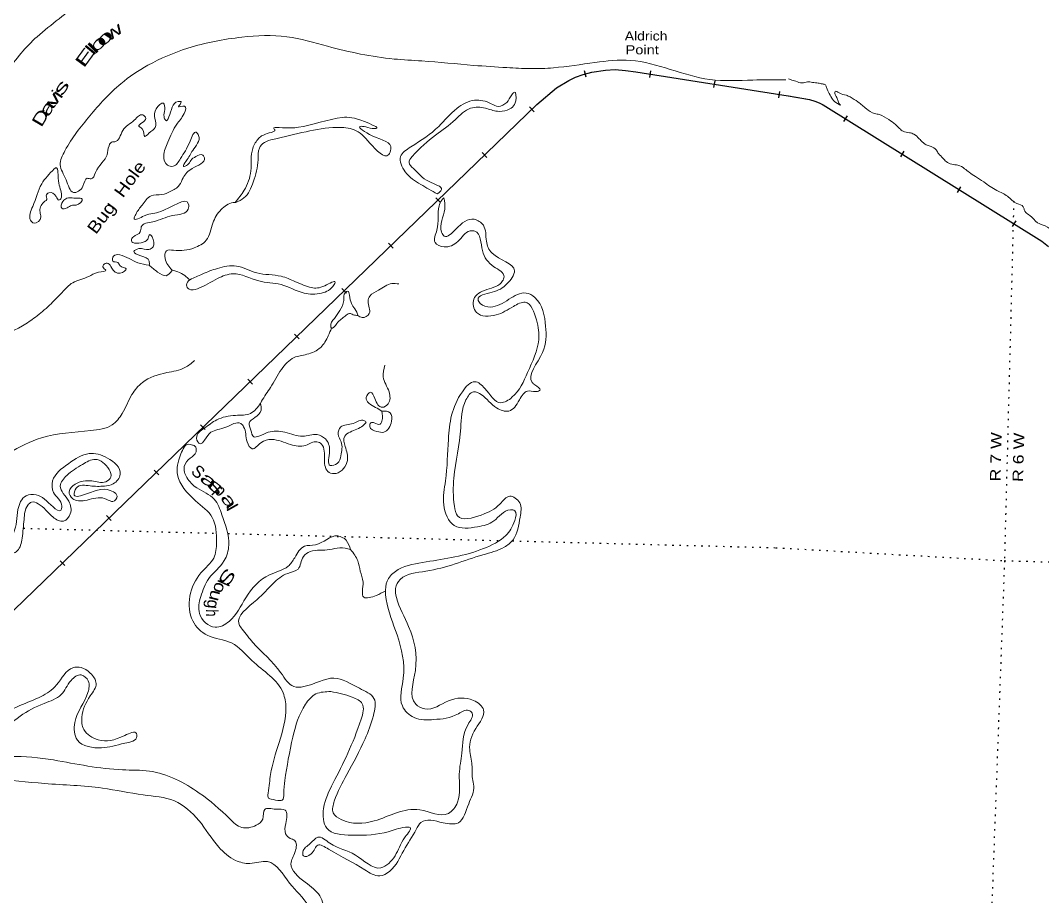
# Model space of a CAD drawing. Header units: feet. Extents: x -762378 to -505285, y -497909 to -353855.
# Drawn here: x -646937 to -630046, y -468039 to -453562 of the extents above; entities that cross this region are included whole.
import ezdxf
from ezdxf.enums import TextEntityAlignment as Align

# ---------------------------------------------------------------- set-up
doc = ezdxf.new("R2010")
doc.units = ezdxf.units.FT
doc.header["$LTSCALE"] = 80
doc.linetypes.add('DOTTED', pattern=[1.5, 0.3, -1.2])
for name, color, linetype, lineweight in [('34', 7, 'Continuous', 25), ('39', 7, 'Continuous', 13), ('6', 7, 'DOTTED', 25)]:
    doc.layers.add(name, color=color, linetype=linetype, lineweight=lineweight)
doc.layers.add('41', color=7, linetype='Continuous')
doc.layers.add('42', color=7, linetype='Continuous')

msp = doc.modelspace()

# ---------------------------------------------------------------- linework, layer by layer
at = {"layer": '34'}
for p, q in [((-637586.95, -454500.03), (-637615.79, -454393.25)), ((-636536.06, -454506.73), (-636518.8, -454397.47)), ((-635476.57, -454671.44), (-635459.32, -454562.19)), ((-634404.49, -454843.44), (-634387.23, -454734.18)), ((-638446.17, -455071.75), (-638523.03, -454992.21)), ((-633330.46, -455234.44), (-633272.05, -455140.52)), ((-639228.74, -455824.43), (-639305.6, -455744.89)), ((-632390.06, -455818.29), (-632331.65, -455724.37)), ((-631454.07, -456404.94), (-631395.65, -456311.02)), ((-639997.91, -456571.43), (-640074.78, -456491.9)), ((-630542.22, -456969.01), (-630483.8, -456875.08)), ((-640780.48, -457324.12), (-640857.35, -457244.58)), ((-641549.65, -458071.12), (-641626.52, -457991.58)), ((-642332.22, -458823.8), (-642409.09, -458744.27)), ((-643101.4, -459570.8), (-643178.26, -459491.27)), ((-643883.96, -460323.49), (-643960.83, -460243.95)), ((-644653.14, -461070.49), (-644730.01, -460990.95)), ((-645435.71, -461823.17), (-645512.57, -461743.64)), ((-646204.88, -462570.18), (-646281.75, -462490.64))]:
    msp.add_line(p, q, dxfattribs=at)
for points in [[(-655517.34, -471490.66), (-638405.65, -454953.03), (-638078.54, -454673.41), (-637876.9, -454551.91), (-637767.33, -454502.07), (-637637.86, -454457.23), (-637492.74, -454418.03), (-637269.45, -454382.51), (-637110.21, -454373.96), (-636940.8, -454387.5), (-636766.61, -454412.39), (-634250.86, -454809.78)], [(-634249.41, -454809.71), (-633897.39, -454868.36), (-633809.98, -454894.21), (-633736.09, -454922.15), (-633669.92, -454959.38), (-630055.88, -457207.2), (-629948.38, -457298.19)]]:
    msp.add_lwpolyline(points, dxfattribs=at)
at = {"layer": '34', "lineweight": 13}
for points in [[(-655516.59, -471491.47), (-638404.91, -454953.84), (-638077.89, -454674.31), (-637876.39, -454552.88), (-637766.92, -454503.09), (-637637.54, -454458.28), (-637492.51, -454419.11), (-637269.33, -454383.61), (-637110.22, -454375.06), (-636940.92, -454388.59), (-636766.77, -454413.48), (-634251.03, -454810.87)], [(-634246.65, -454809.53), (-633897.64, -454869.43), (-633810.33, -454895.25), (-633736.56, -454923.15), (-633670.48, -454960.33), (-630056.53, -457208.09), (-629949.14, -457298.99)]]:
    msp.add_lwpolyline(points, dxfattribs=at)
at = {"layer": '39'}
for points in [[(-648530.32, -453388.61), (-648673.21, -453389.85), (-648826.68, -453444.78), (-649004.36, -453458.41), (-649216.34, -453474.43), (-649402.07, -453616.15), (-649523.53, -453845.23), (-649466.41, -453956.34), (-649525.71, -454061.91), (-649624.59, -454153.56), (-649765.17, -454191.04), (-649864.18, -454200.39), (-649898.47, -454244.93), (-649775.89, -454333.05), (-649679.2, -454458.08), (-649617.36, -454639.67), (-649503.78, -454705.29), (-649351.18, -454626.23), (-649266.55, -454537.92), (-649214.21, -454452.08), (-649115.05, -454354.43), (-649026.29, -454306.46), (-648935.77, -454306.74), (-649009.71, -454381.51), (-649092.46, -454429.77), (-649129.8, -454496.24), (-649204.4, -454585.03), (-649232.48, -454625.85), (-649220.98, -454680.59), (-649270.26, -454744.49), (-649230.36, -454836.72), (-649063.57, -455224.02), (-648897.07, -455233.94), (-648859.26, -455328.08), (-648646.84, -455430.51), (-648353.15, -455388.26), (-648089.11, -455292.42), (-647898.73, -455094.72), (-647701.49, -454837.13), (-647530.8, -454630.46), (-647441.67, -454361.7), (-647386.95, -454267.96), (-647354.53, -454305.63), (-647428.81, -454643.34), (-647615.44, -454889.39), (-647816.03, -455132.77), (-647904.9, -455353.37), (-647902.61, -455730.85), (-647880.06, -455892.5), (-647856.33, -455943.81), (-647815.07, -455879.53), (-647690.85, -455463.91), (-647453.05, -454901.12), (-647158.16, -454407.3), (-646662.21, -453830.69), (-645957.63, -453223.86), (-645701.8, -452790.4), (-645701.87, -452280.55), (-645863.5, -452082.17), (-646189.39, -451783.65), (-646468.31, -451555.61), (-646773.59, -451545.12), (-646975.63, -451563.62), (-647027.4, -451637.43), (-646996.26, -451787.45), (-647020.61, -452005.09), (-646983.22, -452235.7), (-646803.05, -452424.92), (-646535.13, -452459.73), (-646378.57, -452467.17), (-646335.99, -452545.48), (-646374.28, -452631.98), (-646409.1, -452560.07), (-646566.02, -452602.79), (-646803.36, -452559.39), (-647048.02, -452415.28), (-647183.93, -452055.54), (-647194.78, -451774), (-647341.27, -451638.57), (-647421.56, -451634.76), (-647555.78, -451580.2), (-647840.4, -451430.18), (-648125.79, -451254.02), (-648312.38, -451200.99), (-648482.87, -451062.41), (-648613.57, -450975.91), (-648718.61, -450984.97)], [(-634287.71, -454543.34), (-634835.08, -454547.43), (-635542.75, -454537.88), (-636853.58, -454222.66), (-637444.62, -454256.79), (-638128.72, -454344.71), (-638511.6, -454358.63), (-638897.07, -454342.31), (-639448.49, -454304.06), (-640304.04, -454231.27), (-640763.22, -454199.41), (-641861.71, -453988.62), (-642534.28, -453832.2), (-643276.92, -453839.05), (-644172.68, -454021.29), (-644829.73, -454303.2), (-645278.6, -454607.04), (-645792.64, -455140.63), (-646201.99, -455715.33), (-646279.38, -455948.51), (-646182.44, -456196), (-646061.52, -456404.49), (-645903.77, -456301.58), (-645833.21, -456170.45), (-645769.35, -456181.51), (-645697.92, -456074.51), (-645505, -455780.58), (-645473.82, -455631.51), (-645414.41, -455566.09), (-645380.19, -455565.71), (-645246.86, -455383.36), (-645055.5, -455207.79), (-644914.76, -455124.15), (-644865.12, -455180.71), (-644981.85, -455309.65), (-644923.53, -455352.56), (-644881.31, -455481.03), (-644814.34, -455426), (-644709.25, -455330.63), (-644714.4, -455183.86), (-644692.59, -455020.29), (-644575.75, -454931.51), (-644552.37, -455032.98), (-644564.16, -455154.87), (-644540.72, -455212.18), (-644427.95, -454996.74), (-644332.9, -454900.9), (-644280.9, -454907.38), (-644324.92, -454987.59), (-644223.99, -454980.34), (-644231.58, -455098.41), (-644354.69, -455277.23), (-644501.44, -455573.36), (-644568.61, -455803.01), (-644505.35, -455954.55), (-644415.69, -455972.87), (-644293.03, -455846.22), (-644134.62, -455558.68), (-644031.09, -455411.04), (-643993.21, -455461.02), (-644089.43, -455709.36), (-644202.59, -455890.66), (-644242.69, -455973.06), (-644177.23, -455950.08), (-644121.36, -455874.45), (-644037.86, -455810.17), (-643922.22, -455789.57), (-643898.02, -455830.87), (-644097.49, -456008.07), (-644249.57, -456161.42), (-644311.64, -456282.92), (-644461.54, -456390.21), (-644600.59, -456437.8), (-644778.64, -456459.44), (-644926.71, -456612.99), (-645032.53, -456766.54), (-645056.1, -456839.68), (-644890.87, -456791.33), (-644619.94, -456719.91), (-644157.5, -456597.36), (-644163.48, -456681.38), (-644421.96, -456787.53), (-644750.6, -456888.33), (-644939.62, -456971.68), (-644957.73, -457057.13), (-645070.09, -457136.1), (-645103.22, -457198.76), (-644878.7, -457215.45), (-644825.69, -457157.75), (-644800.86, -457100.72), (-644758.41, -457138.87)], [(-634242.62, -454525.02), (-634212.46, -454538.53), (-634123.41, -454567.64), (-634020.22, -454593.21), (-633931.64, -454578.18), (-633847.82, -454585.04), (-633754.21, -454598.26), (-633684.59, -454610.66), (-633635.1, -454626.38), (-633616.64, -454671.14), (-633572.08, -454770.94), (-633517.3, -454865.07), (-633435.71, -454936.05), (-633384.64, -454963.86), (-633400, -454945.29), (-633431.83, -454882.02), (-633455.73, -454821.04), (-633479.98, -454770.06), (-633474.73, -454734.14), (-633407.6, -454760.49), (-633288.84, -454798.63), (-633227.77, -454826.79), (-633096.55, -454909.48), (-632958.3, -455020.5), (-632821.01, -455101.39), (-632741.54, -455118.14), (-632588.33, -455201.58), (-632476.96, -455279.59), (-632409.28, -455348.08), (-632350.84, -455394.2), (-632245.59, -455417.84), (-632172.39, -455442.4), (-632084.94, -455517.58), (-632030.77, -455571.58), (-631987.98, -455607.14), (-631952.48, -455622.39), (-631889.21, -455644.6), (-631801.27, -455705.76), (-631765.16, -455761.15), (-631691.77, -455837.86), (-631639.68, -455893.79), (-631545.18, -455939.13), (-631445.65, -455954.55), (-631333.58, -456012.53), (-631259.57, -456071.21), (-631155.98, -456142.93), (-631018.97, -456231.84), (-630799.74, -456373.7), (-630626.88, -456467.84), (-630469, -456589.55), (-630366.71, -456641.17), (-630348.39, -456689.93), (-630325.8, -456730.82), (-630255.64, -456785.36), (-630129.67, -456903.98), (-630005.47, -456958.35), (-629860.81, -457057.55), (-629735.18, -457186.19), (-629686.13, -457272.11), (-629592.23, -457449.81), (-629533.87, -457556.1), (-629457.11, -457650.98), (-629309.24, -457830.52), (-629266.32, -457920.24), (-629279.95, -458082.25), (-629220.45, -458270.82), (-629142.82, -458455.99), (-629026.93, -458634.45), (-628949.3, -458819.62), (-628812.55, -459089.05), (-628659.53, -459351), (-628594.08, -459483.61), (-628519.96, -459654.63), (-628446.04, -459773.48), (-628345.89, -459829.04), (-628300.56, -459906.81), (-628265.22, -459984.23), (-628253.8, -460058.84), (-628242.38, -460133.44), (-628159.13, -460214.5), (-628064.57, -460257.84), (-628007.03, -460330), (-627949.12, -460506.48), (-627864.86, -460673.83), (-627777.59, -460869.36), (-627718.61, -460957.62), (-627581.35, -461154.85), (-627425.97, -461348.69), (-627410.67, -461369.27), (-627281.74, -461518.08), (-627112.56, -461660.23), (-626955.22, -461797.97), (-626895.27, -461858.18), (-626674.32, -462008.12), (-626541.81, -462169.09), (-626470.98, -462261.76), (-626304.85, -462492.07)], [(-640048.49, -456430.15), (-640321.92, -456271.84), (-640577.7, -456064.97), (-640656.3, -455812.33), (-640485.77, -455651.82), (-640025.26, -455314.41), (-639725.49, -455015.52), (-639433.47, -454880.86), (-639158.56, -454938.09), (-639039.92, -454981.87), (-638902.04, -454916.16), (-638817.61, -454789.7), (-638777.3, -454745.45), (-638752.09, -454893.18), (-638896.04, -455044.91), (-639055.84, -455063.41), (-639252.57, -455011.91), (-639498.01, -455012.28), (-639750.34, -455201.02), (-640076.22, -455456.51), (-640463.13, -455811.48), (-640516.13, -455911.33), (-640442.29, -456009.18), (-640184.88, -456224.15), (-639979.99, -456358.34), (-640048.49, -456430.15)], [(-643388.02, -456568.89), (-643239.4, -456368.01), (-643129.84, -456050.05), (-643098.11, -455676.19), (-643001.85, -455512.15), (-642826.6, -455422.13), (-642735.45, -455366.24), (-642750.75, -455349.46), (-642663.5, -455333.53), (-642341.3, -455326.77), (-641621.59, -455166.27), (-641250.61, -455234.08), (-641058.83, -455347.58), (-641091.13, -455350.06), (-641230.59, -455321.35), (-641324.74, -455312.86), (-641124.81, -455466.89), (-640815.4, -455688.35), (-640851.87, -455778.95), (-641160.78, -455589.63), (-641421.92, -455368.46), (-641707.72, -455328.78), (-642218.07, -455400.87), (-642765.19, -455527.42), (-642906.43, -455578.92), (-642989.24, -455671.33), (-643010.36, -455863.03), (-643090.17, -456232.59), (-643243.35, -456494.28), (-643379.6, -456568.1)], [(-646381.14, -456015.94), (-646585.93, -456263.14), (-646734.27, -456635.46), (-646769.23, -456864.64), (-646713.1, -456911.47), (-646599.8, -456812.48), (-646613.98, -456729.5), (-646549.94, -456565.94), (-646498.74, -456504.14), (-646512.62, -456457.31), (-646466.19, -456411.35), (-646348.31, -456471.15), (-646300.88, -456531.61), (-646265.05, -456497.18), (-646259.83, -456429.18), (-646311.96, -456169.77), (-646358.21, -455998.96), (-646381.14, -456015.94)], [(-646054.37, -456499.88), (-646003.55, -456497.57), (-645915.8, -456513.79), (-646019.16, -456615.26), (-646093.71, -456617.74), (-646166.14, -456660.46), (-646254.93, -456666.28), (-646235.49, -456552.79), (-646170.62, -456499.67), (-646054.37, -456499.88)], [(-641481.91, -462306.81), (-641661.52, -462276.19), (-641827.9, -462306.42), (-642147.22, -462337.41), (-642261.87, -462422.29), (-642349.98, -462626.86), (-642520.36, -462699.05), (-642763.71, -462868.14), (-643031.76, -463134.41), (-643324.69, -463544.03), (-643275.91, -463618.61), (-643097.35, -463841.88), (-642632.2, -464343.73), (-642417.51, -464568.71), (-642254.64, -464570.43), (-641757.14, -464429.48), (-641336.6, -464598.01), (-641095.08, -464766.06), (-641104.4, -465048.65), (-641243.36, -465435.47), (-641542.61, -466021.43), (-641750.45, -466461.18), (-641767.65, -466655.07), (-641636.18, -466767.7), (-641092.04, -466789.55), (-640339.07, -466606.55), (-639865.16, -466667.21), (-639715.58, -466481.63), (-639685.52, -466015.36), (-639643.07, -465670.11), (-639540.19, -465195.26), (-639475.1, -465009.67), (-639527.21, -464963.03), (-639700.85, -465019.01), (-640105.67, -465114.19), (-640431.99, -465080.61), (-640626.11, -464888.72), (-640610.58, -464431.79), (-640713.6, -463716.32), (-640893.2, -463131.69), (-640905.9, -462974.52), (-640854.58, -462782.25), (-640692.84, -462637.38), (-640234.13, -462508.64), (-639286.39, -462290.73), (-638916.04, -462073.49), (-638769.65, -461827.53), (-638767.91, -461663.01), (-638841.61, -461647.46), (-639115.92, -461833.15), (-639385.98, -461928.7), (-639767.25, -461908.57), (-639942.24, -461567.05), (-639913.39, -461168.97), (-639864.99, -460484.77), (-639634.67, -459696.82), (-639427.73, -459532.02), (-639263.95, -459642.18), (-638997.55, -459879.66), (-638814.28, -459790.01), (-638555.47, -459378.78), (-638371, -458837.55), (-638409.87, -458510.52), (-638595.25, -458218.68), (-638789.62, -458287.73), (-639077.91, -458428.58), (-639399.84, -458387.19), (-639445.93, -458170.22), (-639231.15, -458009.81), (-638968.95, -457867.71), (-638945.67, -457800.57), (-639112.73, -457632.04), (-639303.35, -457366.05), (-639429.01, -457044.93), (-639505.29, -457041.31), (-639710.69, -457216.21), (-639936.11, -457303.86), (-640085.63, -457232.52), (-640055.73, -457025.18), (-640018.85, -456627.48), (-639975.08, -456530.97), (-639940.07, -456492.72)], [(-639940.07, -456492.72), (-639924.77, -456680.13), (-639976.95, -457061.04), (-639933.72, -457125.32), (-639743.29, -457011.93), (-639439.82, -456847.7), (-639287.61, -456947.27), (-639237.58, -457208.59), (-639142.38, -457407.82), (-638771.86, -457698.43), (-638898.87, -457917.21), (-639142.71, -458054.16), (-639375.77, -458175.56), (-639340.47, -458237.46), (-639170.31, -458297.73), (-638864.52, -458169.75), (-638582.05, -458066.76), (-638434.72, -458142.01), (-638257.94, -458616.1), (-638310.58, -459049.18), (-638478.83, -459545.01), (-638438.38, -459583.07), (-638347.92, -459669.66), (-638417.58, -459696.46), (-638559.9, -459685.68), (-638691.63, -459833.98), (-638867.21, -460016.33), (-639067.95, -459964.63), (-639323.06, -459743.75), (-639447.72, -459699.69), (-639574.58, -459830.15), (-639660.94, -460295.75), (-639774.44, -461123.38), (-639766.27, -461589.46), (-639713.52, -461750.54), (-639322.52, -461735.01), (-639014.18, -461552.95), (-638851.19, -461424.2), (-638687.41, -461534.36), (-638680.31, -461767.54), (-638796.63, -462143.4), (-638941.17, -462264.99), (-639295.23, -462392.69), (-640237.39, -462663.05), (-640660.26, -462799.51), (-640737.6, -462946.38), (-640722.61, -463097.64), (-640522.03, -463578.89), (-640411.46, -464304.76), (-640405.44, -464859.06), (-640256.3, -464938.41), (-639861.82, -464806.62), (-639453.03, -464797.95), (-639283.49, -464956.55), (-639412.65, -465263.55), (-639513.69, -465614.04), (-639475.23, -465864.77), (-639467.66, -466087.94), (-639443.42, -466213.54), (-639529.76, -466508.52), (-639699.35, -466819.62), (-639952.82, -466819.62), (-640318.7, -466814.27), (-640396.54, -466929), (-640602.04, -467276.53), (-640835.56, -467620.72), (-640998.19, -467699.3), (-641246.84, -467597.15), (-641844.29, -467255.62), (-642024.29, -467190.86), (-642135.76, -467336.11), (-642261.91, -467366.24), (-642271.02, -467303.58), (-642147.7, -467162.91), (-642024.07, -467058.39), (-641823.5, -467156.24), (-641402.28, -467352.91), (-640981.82, -467565.59), (-640747.09, -467365.98), (-640579.51, -467054.79), (-640497.68, -466898.1), (-640573.95, -466894.47), (-640859.02, -466967.23), (-641461.23, -467024.92), (-641876.2, -466908.85), (-641927.21, -466583.25), (-641772.87, -466169.06), (-641308.43, -465109.2), (-641288.3, -464853.23), (-641454.18, -464744.98), (-641805.86, -464651.98)], [(-644432.3, -457688.31), (-644547.95, -457496.13), (-644525.84, -457368.72), (-644410.77, -457360.14), (-644064.89, -457320.37), (-643865.77, -457193.34), (-643755.81, -456909.52), (-643622.69, -456689.02), (-643422.04, -456572.1), (-643379.6, -456568.1)], [(-644758.41, -457138.87), (-644746.09, -457304.05), (-644816.51, -457346.87), (-644980.81, -457333.04), (-645061.55, -457381.39), (-644946.25, -457453.11), (-644811.44, -457537.81), (-644808.59, -457609.81)], [(-644810.74, -457608.1), (-644997.8, -457565.08), (-645297.51, -457436.42), (-645399, -457455.68), (-645409.09, -457541.51), (-645327.65, -457563.45), (-645293.79, -457613.24), (-645187.67, -457666.46), (-645289.61, -457737.89), (-645428.43, -457653), (-645487.25, -457577.95), (-645552.15, -457588.91), (-645574.49, -457636.02), (-645528.58, -457686.38), (-645644.98, -457723), (-645809.24, -457793.48), (-646073.56, -457895.33), (-646250.11, -458055.55), (-646459.31, -458268.42), (-646689.84, -458464.21), (-646903.86, -458608.6), (-647452.72, -458899.66), (-647792.08, -459142.47), (-648656.95, -459565.04), (-649346.75, -459901.59), (-649900.35, -460250.64), (-650301.24, -460560.78), (-650895.58, -461048.4), (-651230.8, -461373.71), (-651304.95, -461410.33), (-651453.45, -461658.2), (-652032.32, -462116.45), (-652319.03, -462351.72), (-652346.31, -462460.83), (-652492.15, -462482), (-652763.58, -462691.9), (-653006.53, -462895.13), (-653146.23, -462956.74), (-653398.44, -463185.63), (-653747.17, -463456.09), (-654162.69, -463735.43), (-654537.41, -464002.65), (-654785.72, -464191.58), (-654789.88, -464279.7), (-654834.78, -464335.78), (-654856.62, -464415.03), (-654976.75, -464445.45), (-655081.76, -464496.67), (-655048.75, -464564.48), (-655155.83, -464701.9), (-655281.03, -464712.01), (-655398.99, -464866.99), (-655539.78, -465036.94), (-655745.73, -465266.01), (-655792.26, -465484.6), (-655695.62, -465695.95), (-655474.83, -465706.44), (-655030.83, -465591.05), (-654786.02, -465476.23), (-654402.33, -465359.98), (-654271.18, -465394.31), (-653991.42, -465391.55), (-653543.77, -465326.52), (-653087.85, -465171.55), (-652888.73, -465044.52), (-652677.56, -464918.06), (-652546.01, -464986.54), (-652361.61, -465043.48), (-652235.3, -464967.18), (-651930.66, -464650.46), (-651525.42, -464248.19), (-651283.99, -464077.01), (-651165.74, -463916.02), (-651088.97, -463781.17), (-650987.61, -463679.6)], [(-644810.74, -457608.1), (-644671.13, -457719.11), (-644527.16, -457780.15), (-644432.3, -457688.31)], [(-644432.3, -457688.31), (-644307.36, -457726.36), (-644196.16, -457799.9), (-644139.94, -457849.89)], [(-644136.02, -457846.92), (-643932.39, -457752.22), (-643680.59, -457659.81), (-643368.93, -457620.42), (-643032.25, -457732.78), (-642630.6, -457790.01), (-642393.42, -457879.57), (-642128.43, -457976.47), (-641907.75, -457946.81), (-641738.04, -457888.64), (-641753.98, -457928.03), (-641961.79, -458068.7), (-642251.39, -458066.97), (-642631, -457926.48), (-643000.35, -457866.78), (-643425.26, -457748.22), (-643678.4, -457826.52), (-644012.27, -457995.32), (-644151.42, -458002.75), (-644192.46, -457934.56), (-644138.03, -457846.82)], [(-640683.22, -457916.7), (-640799.54, -457909.16), (-641017.98, -458019.22), (-641165.41, -458116.59), (-641193.65, -458203.56), (-641173, -458405.28), (-641290.81, -458471.94), (-641359.74, -458440.56)], [(-641355.65, -458442.42), (-641410.74, -458327.73), (-641468.9, -458238.66), (-641498.69, -458102.75), (-641529.79, -458037.04), (-641566.96, -458057.35), (-641595.28, -458188.49), (-641659.52, -458356.05), (-641750.15, -458486.23), (-641810.59, -458615.84), (-641797.86, -458644.55), (-641707.77, -458568.54), (-641571.25, -458446.56), (-641500.93, -458405.75), (-641437.45, -458424.82), (-641359.74, -458440.56)], [(-641795.83, -458647.06), (-641850.17, -458772.54), (-641975.95, -458965.28), (-642204.61, -459078.86), (-642414.38, -459133.13), (-642624.74, -459327.87), (-642805.9, -459628.38), (-642951.35, -459854.31), (-642969.11, -459889.6)], [(-644058.3, -459183.45), (-644218.62, -459298.28), (-644516.3, -459382.48), (-644922.33, -459545.85), (-645094.65, -459744.41), (-645256.3, -460057.89), (-645422.04, -460244.72), (-645774.58, -460340.37), (-646588.84, -460458.23), (-647131.79, -460709.43)], [(-640913.45, -459256.66), (-640940.78, -459452.07), (-640845.93, -459701.47), (-640861.22, -459897.46), (-640958.49, -459955.06), (-641082.43, -459810.67), (-641153.98, -459706.9), (-641222.37, -459791.97), (-641071.18, -459955.73), (-640967.44, -460016.86)], [(-641223.59, -460201.4), (-641278.62, -460259), (-641488.74, -460363.43), (-641578.55, -460433.43), (-641570.43, -460602.43), (-641535.04, -460832.94), (-641720.17, -461046.95), (-641838.12, -461031.31), (-641914.78, -460822.92), (-641962.9, -460563.7), (-642037.47, -460524.03), (-642225.44, -460585.35), (-642472.13, -460569.61), (-642786.06, -460486.44), (-642965.81, -460544.13), (-643107.12, -460639.79), (-643190.33, -460527.44), (-643248.86, -460275.75), (-643296.67, -460223.3), (-643542.95, -460283.85), (-643790.36, -460368.44), (-643894.95, -460495.95), (-643968.32, -460558.71), (-644026.2, -460463.62), (-643899.83, -460301.01), (-643694.12, -460162.25), (-643382.86, -460088.73), (-643135.9, -460056.31), (-642967.97, -459887.34)], [(-641223.59, -460201.4), (-641260.5, -460173.55), (-641437.77, -460221.33), (-641643.71, -460279.79), (-641687.43, -460396.14), (-641637.28, -460526.99), (-641642.04, -460755.6), (-641702.38, -460883.2), (-641816.58, -460915.91), (-641829.32, -460674.43), (-641898.43, -460476.44), (-642033.9, -460405.77), (-642272.54, -460432.56), (-642567.24, -460368.37), (-642844.8, -460367.22), (-642996.74, -460432.26), (-643079.69, -460442.37), (-643130.79, -460331.55), (-643159.52, -460215.77), (-643062.65, -460124.02), (-642960.45, -460004.43), (-642969.11, -459889.6)], [(-640967.44, -460016.86), (-640825.97, -460045.67), (-640804.3, -460183.19), (-640931.61, -460365.83), (-641045.74, -460354.38), (-641164.49, -460270.45), (-641147.6, -460211.03), (-641089.3, -460211.8), (-640993.71, -460232.4), (-640963.25, -460183.67), (-640967.44, -460016.86)], [(-641805.86, -464651.98), (-642055.21, -464692.32), (-642228.21, -464862.75), (-642434.86, -465404.93), (-642567.15, -466119.26), (-642585.87, -466345.19), (-642612.67, -466444.28), (-642647.27, -466452.67), (-642794.95, -466427.59), (-642836.53, -466413.57), (-642842.79, -466332.98), (-642803.95, -466021.69), (-642664.39, -465494.38), (-642550.47, -464913.67), (-642595.52, -464674.67), (-643111.44, -464140.29), (-643449.74, -463849.21), (-643850.09, -463721.79), (-644088.39, -463485.65), (-643954.32, -462691.11), (-643743.6, -462446.2), (-643697.09, -462185.46), (-643766.31, -461776.7), (-644044.87, -461498.49), (-644342.63, -461072.85), (-644286.03, -460726.27), (-644153.74, -460565.95), (-644111.97, -460575.97), (-644054.51, -460594.75), (-644034.87, -460690.03), (-644130.3, -460793.89), (-644231.45, -460933.61), (-644187.67, -461114.34), (-644022.81, -461286.77), (-643733.97, -461475.13), (-643609.21, -461729.97), (-643494.25, -462235.25), (-643568.58, -462488.65), (-643824, -462785.63), (-643956.61, -463080.42), (-643977.97, -463362.43), (-643721.13, -463589.42), (-643489.21, -463492.05), (-643213.38, -463103.7), (-642819.12, -462720.98), (-642514.78, -462580.89), (-642405.51, -462439.55), (-642243.7, -462250.53), (-642061.54, -462227.07), (-641694.5, -462079.92), (-641555.11, -462152.79), (-641481.91, -462306.81)], [(-648132.41, -463283.39), (-648050.44, -463038.38), (-648067.33, -462714.4), (-648166.4, -462426.67), (-648042.86, -461982.91), (-647850.16, -461821.45), (-647623.11, -461912.53), (-647309.5, -462130.17), (-647178.16, -462160.5), (-647053.5, -462033.95), (-646978.77, -461644.07), (-646845.36, -461417.57), (-646679.54, -461399.35), (-646397.39, -461601.45), (-646271.38, -461659.63), (-646253.93, -461588.2), (-646390.05, -461360.92), (-646405.25, -461171.52), (-646144.37, -460886.84), (-645802.48, -460718.42), (-645500.23, -460793.01), (-645287.62, -461062.05), (-645403.66, -461219.13), (-645550.26, -461256.32), (-645787.49, -461253.07), (-646014.47, -461288.45), (-646048.15, -461405.28), (-645848.02, -461384.68), (-645401.87, -461351.69), (-645340.76, -461420.84), (-645411.45, -461511.82), (-645455.23, -461501.71), (-645583.71, -461453.45), (-645875.39, -461495.79), (-646073.66, -461465.18), (-646133.38, -461350.66), (-646033.71, -461227.32), (-645759.53, -461172.1), (-645526.79, -461185.17), (-645442.62, -461106.87), (-645472.98, -460982.99), (-645700.45, -460815.6), (-645911.54, -460897.91), (-646171.61, -461080.25), (-646278.47, -461255.83), (-646139.47, -461507.32), (-646113.08, -461715.33), (-646225.32, -461834.45), (-646397.3, -461770.07), (-646646.3, -461547.47), (-646753.74, -461522.29), (-646816.51, -461573.5), (-646877.85, -461807.44), (-646910.66, -462119.02), (-646990.94, -462327.98), (-647059.16, -462366.89), (-647221.76, -462317.01), (-647427.98, -462210.85), (-647694.17, -462011.52), (-647820.34, -461999.5), (-648005.96, -462181.37), (-648061.1, -462369.44), (-647932.21, -462664.62), (-647866.79, -462940.72), (-647889.35, -463120.31), (-647880.12, -463223.12), (-647998.12, -463293.78), (-648132.41, -463283.39)], [(-641481.91, -462306.81), (-641361.96, -462493.17), (-641321.63, -462661.69), (-641275.95, -462844.52), (-641263.49, -463092.01), (-641058.97, -463063.59), (-640909.4, -462993.74)], [(-641715.56, -474577.44), (-641906.16, -474446.8), (-642078.75, -474480.75), (-642178.24, -474500.11), (-642343.75, -474383.85), (-642530.15, -474326.81), (-642684.85, -474237.16), (-642836.96, -474135.59), (-642943.34, -473959.91), (-643030.09, -473837.36), (-643014.02, -473667.5), (-642869.02, -473493.74), (-642633.82, -473284.12), (-642575.4, -472941.64), (-642650.64, -472361.97), (-642764.49, -472131.74), (-643074.2, -471874.14), (-643208.3, -471689.12), (-643123.01, -471374.01), (-642873.83, -471209.21), (-642556.13, -471212.27), (-642340.72, -471336.93), (-641921.86, -471413.04), (-641671.12, -471300.51), (-641642.87, -471042.91), (-641809.38, -470820.21), (-642256.75, -470325.23), (-642273.49, -470125.71), (-642182.94, -469997.54), (-641913.66, -469705.23), (-641763.55, -469423.31), (-641727.58, -469300.57), (-641682.2, -469276.63), (-641660.15, -469406.15), (-641664.34, -469622.74), (-641556.54, -469597.75), (-641498.77, -469311.45), (-641615.84, -469149.31), (-641807.77, -469124.13), (-641984.47, -468989.27), (-642008.73, -468650.9), (-641926.61, -468317.58), (-641989.45, -468029.55), (-642232.24, -467803.23), (-642467.24, -467496.99), (-642397.47, -467297.57), (-642410.66, -467108.26), (-642479.69, -467078.88), (-642554.47, -467001.06), (-642552.55, -466832.54), (-642564.13, -466609.18), (-642716.39, -466595.92), (-642899.62, -466599.25), (-642933.27, -466758.24), (-643042.75, -466861.43), (-643279.86, -466898.33), (-643478.26, -466754.41), (-643981.22, -466329.05), (-644807.01, -465966.62), (-645250.6, -465945.54), (-646391.6, -465782.91), (-647109.14, -465726.72), (-648413.81, -465664.7), (-648592.69, -465575.91), (-648737.96, -465585.06), (-648899.72, -465517.16), (-649047.4, -465492.07), (-649161.26, -465432.46), (-649230.83, -465457.26), (-649196.1, -465531.17), (-649072.76, -465603.27), (-648941.9, -465643.62), (-648961.91, -465733.62), (-649084.72, -465771.32), (-649524.93, -465806.6), (-650140.01, -465753.27), (-650456.77, -465730.19), (-650809.94, -465711.39), (-650828.02, -465668.38), (-650674.68, -465360.52), (-650041.53, -464519.46), (-649759.09, -464161.53), (-649740.12, -464058.06), (-649780.69, -463910.3)], [(-647666.75, -464967.56), (-647680.31, -465169.65), (-647549.59, -465298.3), (-647349.91, -465159.26), (-646946.61, -464883.36), (-646597.54, -464733.34), (-646339.01, -464540.89), (-646070.19, -464258.59), (-645935.24, -464254.97), (-645782.65, -464346.53), (-645686.12, -464517.73), (-645784.37, -464723.82), (-645923.73, -465076.5), (-645889.03, -465278.88), (-645653.63, -465448.64), (-645211.71, -465377.32), (-645019.13, -465346.32), (-645011.27, -465392.86), (-645213.75, -465505.68), (-645597.55, -465581.78), (-645995.89, -465454.46), (-646038.47, -465163.38), (-645821.86, -464665.83), (-645816.99, -464477.38), (-645932.98, -464377.53), (-646100.19, -464467.93), (-646266.19, -464702.93), (-646546.64, -464848.17), (-646940.79, -465058.27), (-647373.79, -465366.88), (-647565.3, -465418), (-647751.77, -465234.5), (-647747.64, -465104.22), (-647666.9, -464969.87)], [(-641715.56, -474577.44), (-641916.43, -474536.64), (-642046.1, -474598.72), (-642212.41, -474584.8), (-642369.51, -474460.91), (-642456.32, -474424.66), (-642558.38, -474455.94), (-642702.28, -474350.75), (-642875.22, -474264.24), (-643026.04, -474092.48), (-643044.36, -473969.16), (-643155.69, -473813.32), (-643165.83, -473602.07), (-642956.91, -473395.22), (-642708.05, -473152.12), (-642694.4, -472948.03), (-642802.17, -472461.15), (-642920.63, -472200.6), (-643137.31, -472017.67), (-643345.19, -471648.49), (-643267.25, -471361.13), (-642936.19, -471123.95), (-642481.43, -471121.48), (-642087.96, -471266.64), (-641801.18, -471157.83), (-641770.17, -471054.92), (-641927.98, -470860.75), (-642295.73, -470554.22), (-642455.88, -470068.87), (-642274.39, -469846.66), (-642013.89, -469569.99), (-641949.3, -469352.26), (-642069.37, -469125.75), (-642234.05, -468565.92), (-642122.53, -468334.36), (-642178.14, -468191.2), (-642488.39, -467817.15), (-642855.88, -467462.46), (-643144.98, -467492.88), (-643381.95, -467441.47), (-643661.25, -467221.44), (-643990.45, -466780.25), (-644393.77, -466459.98), (-644908.03, -466359.26), (-645582.68, -466246.9), (-646536.68, -466171.45), (-648231.77, -466155.11), (-648445.18, -466201.17), (-648642.83, -466211.85), (-649074.66, -466197.34), (-649891.28, -466194.66), (-650141.21, -466204.86), (-650845.98, -466261.68), (-651802.23, -466276.45), (-652331.37, -466235.24), (-652360.7, -466259.94), (-652269.53, -466416.83), (-652311.5, -466581.44), (-652423.08, -466686.53), (-652487.65, -466775.8), (-652470.87, -466889.01), (-652500.74, -466967.88), (-652567.49, -466890.43), (-652600.83, -466744.33), (-652457.25, -466600.6), (-652440.22, -466452.87), (-652580.34, -466267.56), (-653114.6, -466121.73), (-653856, -465931.93), (-654187.12, -466042.65), (-654722.85, -466396.56), (-655399.46, -466922.43), (-655821.69, -467556.73), (-656087.07, -468192.47), (-656214.59, -468720.35), (-656370.16, -469331.2), (-656552.45, -470039.14), (-656623.33, -470475.36), (-656627.4, -470561.48), (-656479.67, -470500.26), (-656234.68, -470168.66), (-656085.11, -469770.3), (-656034.44, -469421.43), (-655883.73, -469211.8), (-655751.6, -469097.65), (-655665, -468925.12), (-655530.51, -468760.9), (-655394.36, -468476.31), (-655336.45, -468272.31), (-655328.35, -468228.54), (-655300.3, -468316.18)]]:
    msp.add_spline(points, degree=3, dxfattribs=at)
at = {"layer": '6'}
for p, q in [((-646887.32, -461953.66), (-643703.79, -462035.87)), ((-643504.08, -462041.02), (-639017.74, -462156.87)), ((-638805.1, -462162.36), (-634456.41, -462274.66))]:
    msp.add_line(p, q, dxfattribs=at)
for points in [[(-630522.6, -456547.27), (-630675.62, -462488.67), (-631824.1, -493690.72)], [(-634456.41, -462274.66), (-630675.62, -462488.67), (-617727.41, -462868.08)]]:
    msp.add_lwpolyline(points, dxfattribs=at)

# ---------------------------------------------------------------- texts
at = {"layer": '41'}
for s, rotation, width, p in [('w', 35.018, 1.6, (-645350.05, -453829.33)), ('b', 45.809, 2.1, (-645596.97, -454019.31)), ('o', 41.874, 1.9, (-645485.5, -453921.89)), ('E', 53.831, 1.8, (-645797.82, -454231.84)), ('l', 50.637, 1.6, (-645700.25, -454114.83)), ('i', 56.416, 1.4, (-646244.64, -454833.08)), ('s', 56.416, 1.85, (-646184.06, -454725.17)), ('v', 56.416, 1.7, (-646317.69, -454926.39)), ('D', 59.491, 1.45, (-646521.28, -455219.64)), ('a', 58.058, 1.65, (-646414.95, -455064.74)), ('Bug  Hole', 53.491, 1.2, (-645271.08, -456542.59)), ('a', 322.469, 1.85, (-643883.72, -461238.24)), ('s', 320.794, 2.1, (-643769.5, -461335.13)), ('a', 303.649, 1.7, (-643571.66, -461554.51)), ('l', 299.463, 1.2, (-643525.17, -461659.76)), ('S', 237.554, 1.6, (-643607.06, -462709.57)), ('o', 251.103, 1.15, (-643734.22, -462906.25)), ('u', 255.84, 1.2, (-643804.44, -463044.9)), ('h', 269.436, 0.8, (-643872.74, -463351.47))]:
    msp.add_text(s, height=200, rotation=rotation, dxfattribs=dict(at, width=width)).set_placement(p, align=Align.CENTER)
for s, rotation, p in [('S', 318.024, (-644066.44, -461093.23)), ('p', 314.666, (-643700.18, -461391.69)), ('l', 246.241, (-643677.15, -462818.69)), ('g', 264.591, (-643850.78, -463199.88))]:
    msp.add_text(s, height=200, rotation=rotation, dxfattribs=at).set_placement(p, align=Align.CENTER)
at = {"layer": '42'}
for s, width, p in [('Aldrich', 1.15, (-636950.9, -453893.54)), ('Point', 1.2, (-636936.65, -454121.77))]:
    msp.add_text(s, height=150, dxfattribs=dict(at, width=width)).set_placement(p)
at = {"layer": '6', "width": 1.25}
for s, p in [('R 7 W', (-630742.02, -461182.63)), ('R 6 W', (-630368.77, -461190.55))]:
    msp.add_text(s, height=175, rotation=88.525, dxfattribs=at).set_placement(p)

doc.saveas('drawing.dxf')
